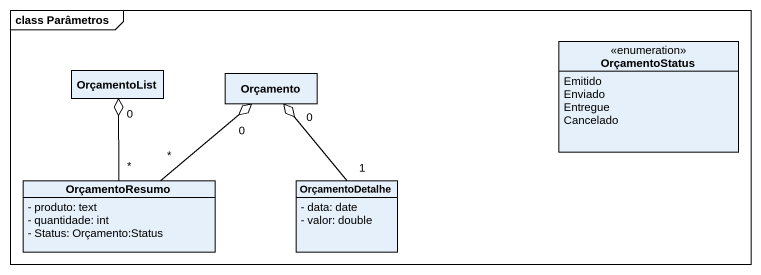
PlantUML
@startuml
mainframe class Parâmetros
hide circle
hide empty members
skinparam classAttributeIconSize 0
class OrçamentoList
class Orçamento
enum OrçamentoStatus {
  Emitido
  Enviado
  Entregue
  Cancelado
}
class OrçamentoResumo {
  - produto: text
  - quantidade: int
  - Status: Orçamento:Status
}
class OrçamentoDetalhe {
  - data: date
  - valor: double
}
OrçamentoResumo "*" -up-o "0" OrçamentoList
OrçamentoResumo "*" -up-o "0" Orçamento
OrçamentoDetalhe "1" -up-o "0" Orçamento
@enduml
